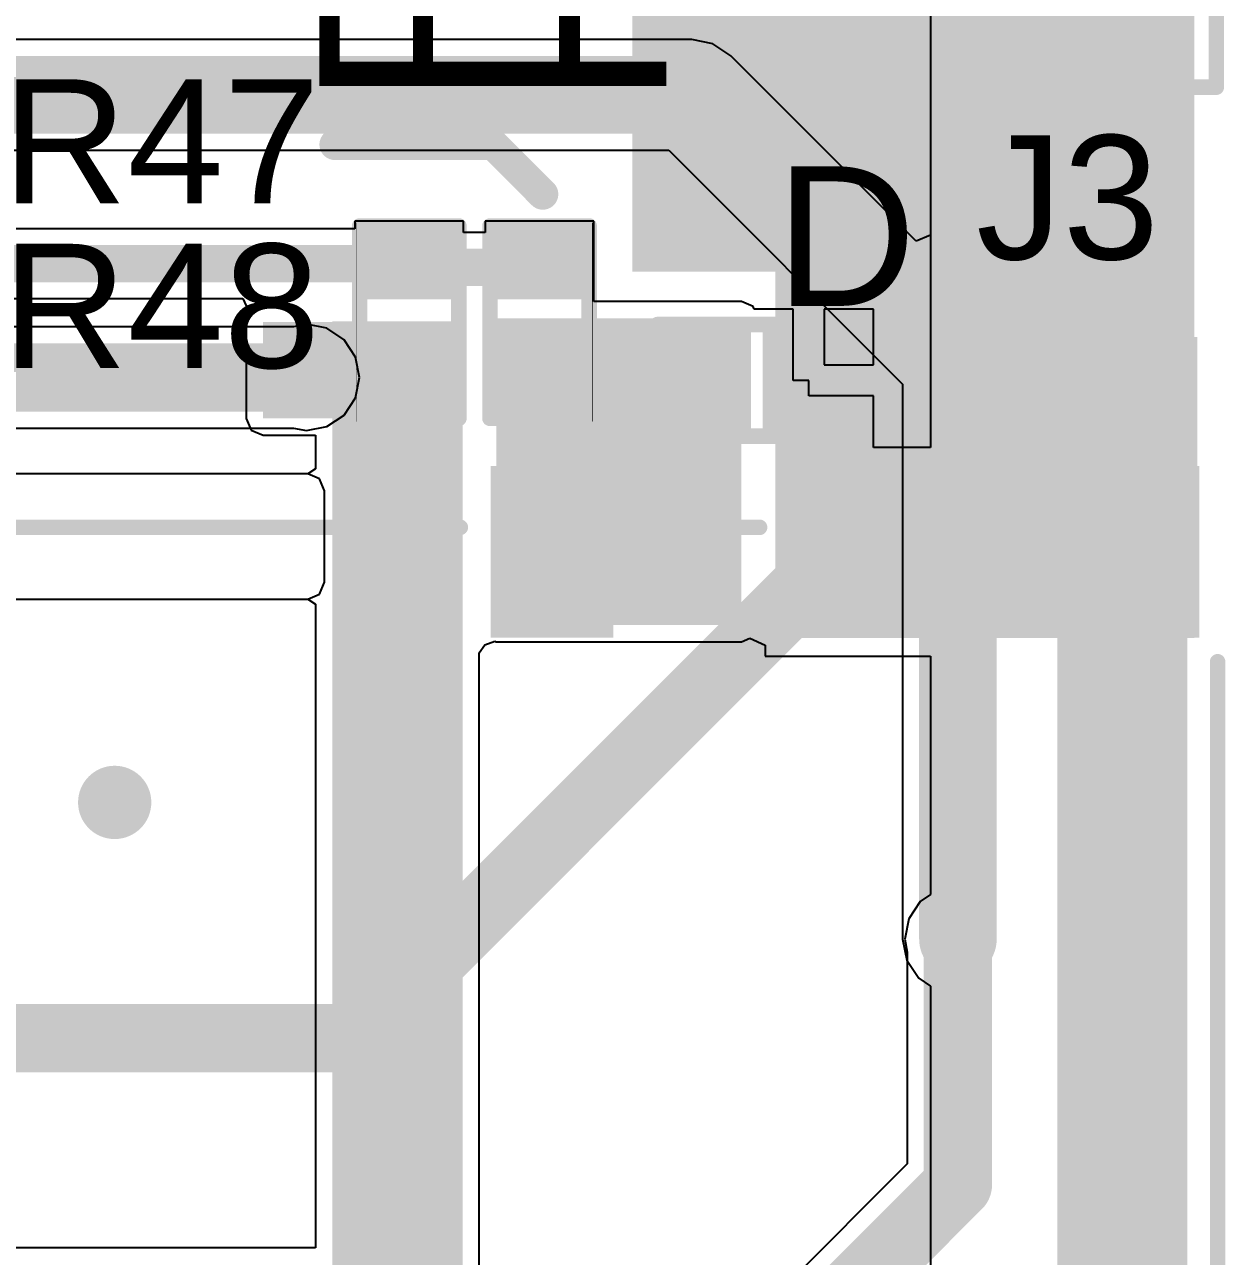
# Model space of a CAD drawing. Header units: millimetres. Extents: x -0.27 to 4.7, y -0.39 to 2.83.
# Drawn here: x 4.235 to 4.622, y 0.7267 to 1.1236 of the extents above; entities that cross this region are included whole.
import ezdxf

# ---------------------------------------------------------------- set-up
doc = ezdxf.new("R2010")
doc.units = ezdxf.units.MM
doc.header["$MEASUREMENT"] = 0
for name, color, linetype in [('BottomLayer', 5, 'Continuous'), ('BottomSolder', 6, 'Continuous'), ('MultiLayer', 9, 'Continuous'), ('PadHoleLayer', 156, 'Continuous'), ('TopLayer', 1, 'Continuous'), ('TopOverlay', 2, 'Continuous'), ('TopPaste', 8, 'Continuous'), ('TopSolder', 216, 'Continuous'), ('ViaHoleLayer', 16, 'Continuous')]:
    doc.layers.add(name, color=color, linetype=linetype)
doc.styles.add('Arial', font='', dxfattribs={"height": 0.2})
doc.styles.get('Arial').set_extended_font_data('Arial')

# ---------------------------------------------------------------- blocks, each defined once
blk = doc.blocks.new('1051330011_32')
at = {"layer": 'BottomLayer'}
h = blk.add_hatch(color=5, dxfattribs=at)
edge = h.paths.add_edge_path()
edge.add_arc((-0.13189, 0.04232), 0.02165, 90, 270)
edge.add_line((-0.13189, 0.02067), (-0.08858, 0.02067))
edge.add_arc((-0.08858, 0.04232), 0.02165, 270, 450)
edge.add_line((-0.08858, 0.06398), (-0.13189, 0.06398))
h = blk.add_hatch(color=5, dxfattribs=at)
edge = h.paths.add_edge_path()
edge.add_arc((0.08858, 0.04232), 0.02165, 90, 270)
edge.add_line((0.08858, 0.02067), (0.13189, 0.02067))
edge.add_arc((0.13189, 0.04232), 0.02165, 270, 450)
edge.add_line((0.13189, 0.06398), (0.08858, 0.06398))
h = blk.add_hatch(color=5, dxfattribs=at)
edge = h.paths.add_edge_path()
edge.add_arc((-0.02165, -0.04232), 0.02165, 90, 270)
edge.add_line((-0.02165, -0.06398), (0.02165, -0.06398))
edge.add_arc((0.02165, -0.04232), 0.02165, 270, 450)
edge.add_line((0.02165, -0.02067), (-0.02165, -0.02067))
at = {"layer": 'BottomSolder'}
h = blk.add_hatch(color=6, dxfattribs=at)
edge = h.paths.add_edge_path()
edge.add_arc((-0.13189, 0.04232), 0.02565, 90, 270)
edge.add_line((-0.13189, 0.01667), (-0.08858, 0.01667))
edge.add_arc((-0.08858, 0.04232), 0.02565, 270, 450)
edge.add_line((-0.08858, 0.06798), (-0.13189, 0.06798))
h = blk.add_hatch(color=6, dxfattribs=at)
edge = h.paths.add_edge_path()
edge.add_arc((0.08858, 0.04232), 0.02565, 90, 270)
edge.add_line((0.08858, 0.01667), (0.13189, 0.01667))
edge.add_arc((0.13189, 0.04232), 0.02565, 270, 450)
edge.add_line((0.13189, 0.06798), (0.08858, 0.06798))
h = blk.add_hatch(color=6, dxfattribs=at)
edge = h.paths.add_edge_path()
edge.add_arc((-0.02165, -0.04232), 0.02565, 90, 270)
edge.add_line((-0.02165, -0.06798), (0.02165, -0.06798))
edge.add_arc((0.02165, -0.04232), 0.02565, 270, 450)
edge.add_line((0.02165, -0.01667), (-0.02165, -0.01667))
at = {"layer": 'MultiLayer'}
h = blk.add_hatch(color=9, dxfattribs=at)
edge = h.paths.add_edge_path()
edge.add_arc((-0.13189, 0.04232), 0.02165, 90, 270)
edge.add_line((-0.13189, 0.02067), (-0.08858, 0.02067))
edge.add_arc((-0.08858, 0.04232), 0.02165, 270, 450)
edge.add_line((-0.08858, 0.06398), (-0.13189, 0.06398))
h = blk.add_hatch(color=9, dxfattribs=at)
edge = h.paths.add_edge_path()
edge.add_arc((0.08858, 0.04232), 0.02165, 90, 270)
edge.add_line((0.08858, 0.02067), (0.13189, 0.02067))
edge.add_arc((0.13189, 0.04232), 0.02165, 270, 450)
edge.add_line((0.13189, 0.06398), (0.08858, 0.06398))
h = blk.add_hatch(color=9, dxfattribs=at)
edge = h.paths.add_edge_path()
edge.add_arc((-0.02165, -0.04232), 0.02165, 90, 270)
edge.add_line((-0.02165, -0.06398), (0.02165, -0.06398))
edge.add_arc((0.02165, -0.04232), 0.02165, 270, 450)
edge.add_line((0.02165, -0.02067), (-0.02165, -0.02067))
at = {"layer": 'PadHoleLayer'}
h = blk.add_hatch(color=156, dxfattribs=at)
edge = h.paths.add_edge_path()
edge.add_arc((-0.12402, 0.04232), 0.00984, 90, 270)
edge.add_line((-0.12402, 0.03248), (-0.09646, 0.03248))
edge.add_arc((-0.09646, 0.04232), 0.00984, 270, 450)
edge.add_line((-0.09646, 0.05217), (-0.12402, 0.05217))
h = blk.add_hatch(color=156, dxfattribs=at)
edge = h.paths.add_edge_path()
edge.add_arc((0.09646, 0.04232), 0.00984, 90, 270)
edge.add_line((0.09646, 0.03248), (0.12402, 0.03248))
edge.add_arc((0.12402, 0.04232), 0.00984, 270, 450)
edge.add_line((0.12402, 0.05217), (0.09646, 0.05217))
h = blk.add_hatch(color=156, dxfattribs=at)
edge = h.paths.add_edge_path()
edge.add_arc((-0.02165, -0.04232), 0.00984, 90, 270)
edge.add_line((-0.02165, -0.05217), (0.02165, -0.05217))
edge.add_arc((0.02165, -0.04232), 0.00984, 270, 450)
edge.add_line((0.02165, -0.03248), (-0.02165, -0.03248))
at = {"layer": 'TopLayer'}
h = blk.add_hatch(color=1, dxfattribs=at)
edge = h.paths.add_edge_path()
edge.add_arc((-0.13189, 0.04232), 0.02165, 90, 270)
edge.add_line((-0.13189, 0.02067), (-0.08858, 0.02067))
edge.add_arc((-0.08858, 0.04232), 0.02165, 270, 450)
edge.add_line((-0.08858, 0.06398), (-0.13189, 0.06398))
h = blk.add_hatch(color=1, dxfattribs=at)
edge = h.paths.add_edge_path()
edge.add_arc((0.08858, 0.04232), 0.02165, 90, 270)
edge.add_line((0.08858, 0.02067), (0.13189, 0.02067))
edge.add_arc((0.13189, 0.04232), 0.02165, 270, 450)
edge.add_line((0.13189, 0.06398), (0.08858, 0.06398))
for points in [[(-0.06004, 0.00295), (-0.06004, 0.06201), (-0.04232, 0.06201), (-0.04232, 0.00295)], [(-0.03445, 0.00295), (-0.03445, 0.06201), (-0.01673, 0.06201), (-0.01673, 0.00295)], [(-0.00886, 0.00295), (-0.00886, 0.06201), (0.00886, 0.06201), (0.00886, 0.00295)], [(0.01673, 0.00295), (0.01673, 0.06201), (0.03445, 0.06201), (0.03445, 0.00295)], [(0.04232, 0.00295), (0.04232, 0.06201), (0.06004, 0.06201), (0.06004, 0.00295)]]:
    blk.add_hatch(color=1, dxfattribs=at).paths.add_polyline_path(points)
h = blk.add_hatch(color=1, dxfattribs=at)
edge = h.paths.add_edge_path()
edge.add_arc((-0.02165, -0.04232), 0.02165, 90, 270)
edge.add_line((-0.02165, -0.06398), (0.02165, -0.06398))
edge.add_arc((0.02165, -0.04232), 0.02165, 270, 450)
edge.add_line((0.02165, -0.02067), (-0.02165, -0.02067))
at = {"layer": 'TopPaste'}
for points in [[(-0.06004, 0.00295), (-0.06004, 0.06201), (-0.04232, 0.06201), (-0.04232, 0.00295)], [(-0.03445, 0.00295), (-0.03445, 0.06201), (-0.01673, 0.06201), (-0.01673, 0.00295)], [(-0.00886, 0.00295), (-0.00886, 0.06201), (0.00886, 0.06201), (0.00886, 0.00295)], [(0.01673, 0.00295), (0.01673, 0.06201), (0.03445, 0.06201), (0.03445, 0.00295)], [(0.04232, 0.00295), (0.04232, 0.06201), (0.06004, 0.06201), (0.06004, 0.00295)]]:
    blk.add_hatch(color=8, dxfattribs=at).paths.add_polyline_path(points)
at = {"layer": 'TopSolder'}
h = blk.add_hatch(color=216, dxfattribs=at)
edge = h.paths.add_edge_path()
edge.add_arc((-0.13189, 0.04232), 0.02565, 90, 270)
edge.add_line((-0.13189, 0.01667), (-0.08858, 0.01667))
edge.add_arc((-0.08858, 0.04232), 0.02565, 270, 450)
edge.add_line((-0.08858, 0.06798), (-0.13189, 0.06798))
h = blk.add_hatch(color=216, dxfattribs=at)
edge = h.paths.add_edge_path()
edge.add_arc((0.08858, 0.04232), 0.02565, 90, 270)
edge.add_line((0.08858, 0.01667), (0.13189, 0.01667))
edge.add_arc((0.13189, 0.04232), 0.02565, 270, 450)
edge.add_line((0.13189, 0.06798), (0.08858, 0.06798))
for points in [[(-0.06404, -0.00105), (-0.06404, 0.06601), (-0.03832, 0.06601), (-0.03832, -0.00105)], [(-0.03845, -0.00105), (-0.03845, 0.06601), (-0.01273, 0.06601), (-0.01273, -0.00105)], [(-0.01286, -0.00105), (-0.01286, 0.06601), (0.01286, 0.06601), (0.01286, -0.00105)], [(0.01273, -0.00105), (0.01273, 0.06601), (0.03845, 0.06601), (0.03845, -0.00105)], [(0.03832, -0.00105), (0.03832, 0.06601), (0.06404, 0.06601), (0.06404, -0.00105)]]:
    blk.add_hatch(color=216, dxfattribs=at).paths.add_polyline_path(points)
h = blk.add_hatch(color=216, dxfattribs=at)
edge = h.paths.add_edge_path()
edge.add_arc((-0.02165, -0.04232), 0.02565, 90, 270)
edge.add_line((-0.02165, -0.06798), (0.02165, -0.06798))
edge.add_arc((0.02165, -0.04232), 0.02565, 270, 450)
edge.add_line((0.02165, -0.01667), (-0.02165, -0.01667))
at = {"layer": 'TopOverlay'}
for points, const_width in [([(-0.07972, 0.08777), (-0.15748, 0.08777)], 0.005), ([(-0.15748, 0.07171), (-0.15748, 0.08777)], 0.005), ([(0.15748, 0.08777), (0.07972, 0.08777)], 0.005), ([(0.15748, 0.07171), (0.15748, 0.08777)], 0.005), ([(-0.05107, 0.0719), (-0.05707, 0.0779)], 0.01), ([(-0.04507, 0.0779), (-0.05707, 0.0779)], 0.01), ([(-0.05107, 0.0719), (-0.04507, 0.0779)], 0.01), ([(-0.15748, -0.04528), (-0.15748, 0.02354)], 0.005), ([(0.15748, -0.04528), (0.15748, 0.02354)], 0.005), ([(-0.05315, -0.04528), (-0.15748, -0.04528)], 0.005), ([(0.15748, -0.04528), (0.05315, -0.04528)], 0.005)]:
    blk.add_lwpolyline(points, dxfattribs=dict(at, const_width=const_width))
for points, const_width in [([(-0.15873, 0.08777, 1), (-0.15623, 0.08777, 1)], 0.0025), ([(-0.15873, 0.08777, 1), (-0.15623, 0.08777, 1)], 0.0025), ([(-0.08097, 0.08777, 1), (-0.07847, 0.08777, 1)], 0.0025), ([(0.07847, 0.08777, 1), (0.08097, 0.08777, 1)], 0.0025), ([(0.15623, 0.08777, 1), (0.15873, 0.08777, 1)], 0.0025), ([(0.15623, 0.08777, 1), (0.15873, 0.08777, 1)], 0.0025), ([(-0.05957, 0.0779, 1), (-0.05457, 0.0779, 1)], 0.005), ([(-0.05957, 0.0779, 1), (-0.05457, 0.0779, 1)], 0.005), ([(-0.04757, 0.0779, 1), (-0.04257, 0.0779, 1)], 0.005), ([(-0.04757, 0.0779, 1), (-0.04257, 0.0779, 1)], 0.005), ([(-0.05357, 0.0719, 1), (-0.04857, 0.0719, 1)], 0.005), ([(-0.05357, 0.0719, 1), (-0.04857, 0.0719, 1)], 0.005), ([(-0.15873, 0.07171, 1), (-0.15623, 0.07171, 1)], 0.0025), ([(0.15623, 0.07171, 1), (0.15873, 0.07171, 1)], 0.0025), ([(-0.15873, 0.02354, 1), (-0.15623, 0.02354, 1)], 0.0025), ([(0.15623, 0.02354, 1), (0.15873, 0.02354, 1)], 0.0025), ([(-0.15873, -0.04528, 1), (-0.15623, -0.04528, 1)], 0.0025), ([(-0.15873, -0.04528, 1), (-0.15623, -0.04528, 1)], 0.0025), ([(-0.0544, -0.04528, 1), (-0.0519, -0.04528, 1)], 0.0025), ([(0.0519, -0.04528, 1), (0.0544, -0.04528, 1)], 0.0025), ([(0.15623, -0.04528, 1), (0.15873, -0.04528, 1)], 0.0025), ([(0.15623, -0.04528, 1), (0.15873, -0.04528, 1)], 0.0025)]:
    blk.add_lwpolyline(points, format="xyb", close=True, dxfattribs=dict(at, const_width=const_width))
blk = doc.blocks.new('R___0402_59')
at = {"layer": 'TopLayer'}
for points in [[(-0.0275, -0.0125), (-0.0275, 0.0125), (-0.0095, 0.0125), (-0.0095, -0.0125)], [(0.0095, -0.0125), (0.0095, 0.0125), (0.0275, 0.0125), (0.0275, -0.0125)]]:
    blk.add_hatch(color=1, dxfattribs=at).paths.add_polyline_path(points)
at = {"layer": 'TopPaste'}
for points in [[(-0.0275, -0.0125), (-0.0275, 0.0125), (-0.0095, 0.0125), (-0.0095, -0.0125)], [(0.0095, -0.0125), (0.0095, 0.0125), (0.0275, 0.0125), (0.0275, -0.0125)]]:
    blk.add_hatch(color=8, dxfattribs=at).paths.add_polyline_path(points)
at = {"layer": 'TopSolder'}
for points in [[(-0.02967, -0.01467), (-0.02967, 0.01467), (-0.00733, 0.01467), (-0.00733, -0.01467)], [(0.00733, -0.01467), (0.00733, 0.01467), (0.02967, 0.01467), (0.02967, -0.01467)]]:
    blk.add_hatch(color=216, dxfattribs=at).paths.add_polyline_path(points)
at = {"layer": 'TopOverlay'}
for points, const_width in [([(0.031, 0.016), (-0.031, 0.016)], 0.005), ([(-0.031, -0.016), (-0.031, 0.016)], 0.005), ([(0.031, -0.016), (0.031, 0.016)], 0.005), ([(0.031, -0.016), (-0.031, -0.016)], 0.005), ([(0.032, -0.017), (-0.032, -0.017)], 0.000127)]:
    blk.add_lwpolyline(points, dxfattribs=dict(at, const_width=const_width))
for points, const_width in [([(-0.03225, 0.016, 1), (-0.02975, 0.016, 1)], 0.0025), ([(-0.03225, 0.016, 1), (-0.02975, 0.016, 1)], 0.0025), ([(0.02975, 0.016, 1), (0.03225, 0.016, 1)], 0.0025), ([(0.02975, 0.016, 1), (0.03225, 0.016, 1)], 0.0025), ([(-0.03225, -0.016, 1), (-0.02975, -0.016, 1)], 0.0025), ([(-0.03225, -0.016, 1), (-0.02975, -0.016, 1)], 0.0025), ([(0.02975, -0.016, 1), (0.03225, -0.016, 1)], 0.0025), ([(0.02975, -0.016, 1), (0.03225, -0.016, 1)], 0.0025), ([(-0.03203, -0.017, 1), (-0.03197, -0.017, 1)], 0.0000635), ([(0.03197, -0.017, 1), (0.03203, -0.017, 1)], 0.0000635)]:
    blk.add_lwpolyline(points, format="xyb", close=True, dxfattribs=dict(at, const_width=const_width))
blk = doc.blocks.new('R___0402_60')
at = {"layer": 'TopLayer'}
for points in [[(-0.0275, -0.0125), (-0.0275, 0.0125), (-0.0095, 0.0125), (-0.0095, -0.0125)], [(0.0095, -0.0125), (0.0095, 0.0125), (0.0275, 0.0125), (0.0275, -0.0125)]]:
    blk.add_hatch(color=1, dxfattribs=at).paths.add_polyline_path(points)
at = {"layer": 'TopPaste'}
for points in [[(-0.0275, -0.0125), (-0.0275, 0.0125), (-0.0095, 0.0125), (-0.0095, -0.0125)], [(0.0095, -0.0125), (0.0095, 0.0125), (0.0275, 0.0125), (0.0275, -0.0125)]]:
    blk.add_hatch(color=8, dxfattribs=at).paths.add_polyline_path(points)
at = {"layer": 'TopSolder'}
for points in [[(-0.02967, -0.01467), (-0.02967, 0.01467), (-0.00733, 0.01467), (-0.00733, -0.01467)], [(0.00733, -0.01467), (0.00733, 0.01467), (0.02967, 0.01467), (0.02967, -0.01467)]]:
    blk.add_hatch(color=216, dxfattribs=at).paths.add_polyline_path(points)
at = {"layer": 'TopOverlay'}
for points, const_width in [([(-0.031, 0.016), (0.031, 0.016)], 0.005), ([(-0.031, 0.016), (-0.031, -0.016)], 0.005), ([(0.031, 0.016), (0.031, -0.016)], 0.005), ([(-0.031, -0.016), (0.031, -0.016)], 0.005), ([(-0.032, -0.017), (0.032, -0.017)], 0.000127)]:
    blk.add_lwpolyline(points, dxfattribs=dict(at, const_width=const_width))
for points, const_width in [([(-0.03225, 0.016, 1), (-0.02975, 0.016, 1)], 0.0025), ([(-0.03225, 0.016, 1), (-0.02975, 0.016, 1)], 0.0025), ([(0.02975, 0.016, 1), (0.03225, 0.016, 1)], 0.0025), ([(0.02975, 0.016, 1), (0.03225, 0.016, 1)], 0.0025), ([(-0.03225, -0.016, 1), (-0.02975, -0.016, 1)], 0.0025), ([(-0.03225, -0.016, 1), (-0.02975, -0.016, 1)], 0.0025), ([(0.02975, -0.016, 1), (0.03225, -0.016, 1)], 0.0025), ([(0.02975, -0.016, 1), (0.03225, -0.016, 1)], 0.0025), ([(-0.03203, -0.017, 1), (-0.03197, -0.017, 1)], 0.0000635), ([(0.03197, -0.017, 1), (0.03203, -0.017, 1)], 0.0000635)]:
    blk.add_lwpolyline(points, format="xyb", close=True, dxfattribs=dict(at, const_width=const_width))
blk = doc.blocks.new('DM3BT_DSF_PEJS_119')
at = {"layer": 'TopLayer'}
for points in [[(0.23819, -0.10039), (0.28543, -0.10039), (0.28543, -0.13189), (0.23819, -0.13189)], [(0.23819, -0.19488), (0.28543, -0.19488), (0.28543, -0.32087), (0.23819, -0.32087)]]:
    blk.add_hatch(color=1, dxfattribs=at).paths.add_polyline_path(points)
at = {"layer": 'TopPaste'}
for points in [[(0.23819, -0.10039), (0.28543, -0.10039), (0.28543, -0.13189), (0.23819, -0.13189)], [(0.23819, -0.19488), (0.28543, -0.19488), (0.28543, -0.32087), (0.23819, -0.32087)]]:
    blk.add_hatch(color=8, dxfattribs=at).paths.add_polyline_path(points)
at = {"layer": 'TopSolder'}
for points in [[(0.23419, -0.09639), (0.28943, -0.09639), (0.28943, -0.13589), (0.23419, -0.13589)], [(0.23419, -0.19088), (0.28943, -0.19088), (0.28943, -0.32487), (0.23419, -0.32487)]]:
    blk.add_hatch(color=216, dxfattribs=at).paths.add_polyline_path(points)
at = {"layer": 'TopOverlay', "const_width": 0.005}
for points in [[(0.26969, 0.09055), (0.26969, -0.08661)], [(0.26969, -0.14567), (0.26969, -0.18307)], [(-0.20079, -0.33071), (0.22638, -0.33071)]]:
    blk.add_lwpolyline(points, dxfattribs=at)
at = {"layer": 'TopOverlay', "const_width": 0.0025}
for points in [[(0.26844, -0.08661, 1), (0.27094, -0.08661, 1)], [(0.26844, -0.14567, 1), (0.27094, -0.14567, 1)], [(0.26844, -0.18307, 1), (0.27094, -0.18307, 1)], [(0.22513, -0.33071, 1), (0.22763, -0.33071, 1)]]:
    blk.add_lwpolyline(points, format="xyb", close=True, dxfattribs=at)
blk = doc.blocks.new('DFN1006_2L__138')
at = {"layer": 'TopLayer'}
for points in [[(-0.02756, 0.01299), (-0.00591, 0.01299), (-0.00591, -0.01299), (-0.02756, -0.01299)], [(0.00591, 0.01299), (0.02756, 0.01299), (0.02756, -0.01299), (0.00591, -0.01299)]]:
    blk.add_hatch(color=1, dxfattribs=at).paths.add_polyline_path(points)
at = {"layer": 'TopOverlay'}
blk.add_hatch(color=2, dxfattribs=at).paths.add_polyline_path([(-0.045, -0.02002), (-0.032, -0.02002), (-0.032, 0.01998), (-0.045, 0.01998)])
at = {"layer": 'TopPaste'}
for points in [[(-0.02756, 0.01299), (-0.00591, 0.01299), (-0.00591, -0.01299), (-0.02756, -0.01299)], [(0.00591, 0.01299), (0.02756, 0.01299), (0.02756, -0.01299), (0.00591, -0.01299)]]:
    blk.add_hatch(color=8, dxfattribs=at).paths.add_polyline_path(points)
at = {"layer": 'TopSolder'}
for points in [[(-0.03156, 0.01699), (-0.00191, 0.01699), (-0.00191, -0.01699), (-0.03156, -0.01699)], [(0.00191, 0.01699), (0.03156, 0.01699), (0.03156, -0.01699), (0.00191, -0.01699)]]:
    blk.add_hatch(color=216, dxfattribs=at).paths.add_polyline_path(points)
at = {"layer": 'TopOverlay', "const_width": 0.005}
for points in [[(-0.032, -0.018), (-0.032, 0.018)], [(-0.032, 0.018), (0.032, 0.018)], [(0.032, -0.018), (0.032, 0.018)], [(-0.032, -0.018), (0.032, -0.018)]]:
    blk.add_lwpolyline(points, dxfattribs=at)
at = {"layer": 'TopOverlay', "const_width": 0.0025}
for points in [[(-0.03325, 0.018, 1), (-0.03075, 0.018, 1)], [(-0.03325, 0.018, 1), (-0.03075, 0.018, 1)], [(0.03075, 0.018, 1), (0.03325, 0.018, 1)], [(0.03075, 0.018, 1), (0.03325, 0.018, 1)], [(-0.03325, -0.018, 1), (-0.03075, -0.018, 1)], [(-0.03325, -0.018, 1), (-0.03075, -0.018, 1)], [(0.03075, -0.018, 1), (0.03325, -0.018, 1)], [(0.03075, -0.018, 1), (0.03325, -0.018, 1)]]:
    blk.add_lwpolyline(points, format="xyb", close=True, dxfattribs=at)

msp = doc.modelspace()

# ---------------------------------------------------------------- hatches: boundary and pattern name
at = {"layer": 'BottomLayer'}
h = msp.add_hatch(color=5, dxfattribs=at)
edge = h.paths.add_edge_path()
edge.add_arc((4.32582, 1.00995), 0.01181, 0, 360)
msp.add_hatch(color=5, dxfattribs=at).paths.add_polyline_path([(4.554, 0.966), (4.613, 0.966), (4.613, 1.023), (4.554, 1.023)])
h = msp.add_hatch(color=5, dxfattribs=at)
edge = h.paths.add_edge_path()
edge.add_arc((4.571, 0.998), 0.01181, 0, 360)
h = msp.add_hatch(color=5, dxfattribs=at)
edge = h.paths.add_edge_path()
edge.add_arc((4.597, 0.998), 0.01181, 0, 360)
h = msp.add_hatch(color=5, dxfattribs=at)
edge = h.paths.add_edge_path()
edge.add_arc((4.49776, 0.95376), 0.01181, 0, 360)
h = msp.add_hatch(color=5, dxfattribs=at)
edge = h.paths.add_edge_path()
edge.add_arc((4.264, 0.873), 0.01181, 0, 360)
h = msp.add_hatch(color=5, dxfattribs=at)
edge = h.paths.add_edge_path()
edge.add_arc((4.53582, 0.82895), 0.01181, 0, 360)
at = {"layer": 'BottomSolder'}
h = msp.add_hatch(color=6, dxfattribs=at)
edge = h.paths.add_edge_path()
edge.add_arc((4.32582, 1.00995), 0.00591, 0, 360)
h = msp.add_hatch(color=6, dxfattribs=at)
edge = h.paths.add_edge_path()
edge.add_arc((4.571, 0.998), 0.00591, 0, 360)
h = msp.add_hatch(color=6, dxfattribs=at)
edge = h.paths.add_edge_path()
edge.add_arc((4.597, 0.998), 0.00591, 0, 360)
h = msp.add_hatch(color=6, dxfattribs=at)
edge = h.paths.add_edge_path()
edge.add_arc((4.49776, 0.95376), 0.00591, 0, 360)
h = msp.add_hatch(color=6, dxfattribs=at)
edge = h.paths.add_edge_path()
edge.add_arc((4.264, 0.873), 0.00591, 0, 360)
h = msp.add_hatch(color=6, dxfattribs=at)
edge = h.paths.add_edge_path()
edge.add_arc((4.53582, 0.82895), 0.00591, 0, 360)
at = {"layer": 'TopLayer'}
for points in [[(4.43082, 1.044), (4.612, 1.044), (4.612, 1.21695), (4.43082, 1.21695)], [(4.477, 0.926), (4.612, 0.926), (4.612, 1.06), (4.477, 1.06)], [(4.387, 0.93017), (4.466, 0.93017), (4.466, 1.02898), (4.387, 1.02898)], [(4.31182, 0.99676), (4.37282, 0.99676), (4.37282, 1.02776), (4.31182, 1.02776)], [(4.33413, 0.197), (4.37613, 0.197), (4.37613, 1.028), (4.33413, 1.028)], [(4.56782, 0.43795), (4.60982, 0.43795), (4.60982, 0.93795), (4.56782, 0.93795)]]:
    msp.add_hatch(color=1, dxfattribs=at).paths.add_polyline_path(points)
h = msp.add_hatch(color=1, dxfattribs=at)
edge = h.paths.add_edge_path()
edge.add_arc((4.32582, 1.00995), 0.01181, 0, 360)
h = msp.add_hatch(color=1, dxfattribs=at)
edge = h.paths.add_edge_path()
edge.add_arc((4.571, 0.998), 0.01181, 0, 360)
h = msp.add_hatch(color=1, dxfattribs=at)
edge = h.paths.add_edge_path()
edge.add_arc((4.597, 0.998), 0.01181, 0, 360)
h = msp.add_hatch(color=1, dxfattribs=at)
edge = h.paths.add_edge_path()
edge.add_arc((4.49776, 0.95376), 0.01181, 0, 360)
h = msp.add_hatch(color=1, dxfattribs=at)
edge = h.paths.add_edge_path()
edge.add_arc((4.264, 0.873), 0.01181, 0, 360)
h = msp.add_hatch(color=1, dxfattribs=at)
edge = h.paths.add_edge_path()
edge.add_arc((4.53582, 0.82895), 0.01181, 0, 360)
at = {"layer": 'TopSolder'}
h = msp.add_hatch(color=216, dxfattribs=at)
edge = h.paths.add_edge_path()
edge.add_arc((4.32582, 1.00995), 0.00591, 0, 360)
h = msp.add_hatch(color=216, dxfattribs=at)
edge = h.paths.add_edge_path()
edge.add_arc((4.571, 0.998), 0.00591, 0, 360)
h = msp.add_hatch(color=216, dxfattribs=at)
edge = h.paths.add_edge_path()
edge.add_arc((4.597, 0.998), 0.00591, 0, 360)
h = msp.add_hatch(color=216, dxfattribs=at)
edge = h.paths.add_edge_path()
edge.add_arc((4.49776, 0.95376), 0.00591, 0, 360)
h = msp.add_hatch(color=216, dxfattribs=at)
edge = h.paths.add_edge_path()
edge.add_arc((4.264, 0.873), 0.00591, 0, 360)
h = msp.add_hatch(color=216, dxfattribs=at)
edge = h.paths.add_edge_path()
edge.add_arc((4.53582, 0.82895), 0.00591, 0, 360)
at = {"layer": 'ViaHoleLayer'}
h = msp.add_hatch(color=16, dxfattribs=at)
edge = h.paths.add_edge_path()
edge.add_arc((4.32582, 1.00995), 0.00591, 0, 360)
h = msp.add_hatch(color=16, dxfattribs=at)
edge = h.paths.add_edge_path()
edge.add_arc((4.571, 0.998), 0.00591, 0, 360)
h = msp.add_hatch(color=16, dxfattribs=at)
edge = h.paths.add_edge_path()
edge.add_arc((4.597, 0.998), 0.00591, 0, 360)
h = msp.add_hatch(color=16, dxfattribs=at)
edge = h.paths.add_edge_path()
edge.add_arc((4.49776, 0.95376), 0.00591, 0, 360)
h = msp.add_hatch(color=16, dxfattribs=at)
edge = h.paths.add_edge_path()
edge.add_arc((4.264, 0.873), 0.00591, 0, 360)
h = msp.add_hatch(color=16, dxfattribs=at)
edge = h.paths.add_edge_path()
edge.add_arc((4.53582, 0.82895), 0.00591, 0, 360)

# ---------------------------------------------------------------- linework, layer by layer
at = {"layer": 'BottomLayer'}
for p, q in [((4.527, 1.16216), (4.527, 1.05577)), ((4.45, 1.11884), (4.188, 1.11884)), ((4.45683, 1.11748), (4.45, 1.11884)), ((4.46262, 1.11362), (4.45683, 1.11748)), ((4.52238, 1.05385), (4.46262, 1.11362)), ((4.188, 1.08316), (4.44261, 1.08316)), ((4.44261, 1.08316), (4.51798, 1.00779)), ((4.527, 1.05577), (4.52238, 1.05385)), ((4.32167, 1.02626), (4.00595, 1.02626)), ((4.32582, 1.02709), (4.32167, 1.02626)), ((4.33238, 1.02578), (4.32582, 1.02709)), ((4.33794, 1.02207), (4.33238, 1.02578)), ((4.34166, 1.01651), (4.33794, 1.02207)), ((4.34296, 1.00995), (4.34166, 1.01651)), ((4.34166, 1.00339), (4.34296, 1.00995)), ((4.51798, 1.00779), (4.51798, 0.82895)), ((4.33794, 0.99783), (4.34166, 1.00339)), ((4.33238, 0.99411), (4.33794, 0.99783)), ((4.01271, 0.99364), (4.32167, 0.99364)), ((4.32167, 0.99364), (4.32582, 0.99281)), ((4.32582, 0.99281), (4.33238, 0.99411)), ((4.32622, 0.97886), (4.18449, 0.97886)), ((4.33005, 0.97727), (4.32622, 0.97886)), ((4.33164, 0.97344), (4.33005, 0.97727)), ((4.33164, 0.94392), (4.33164, 0.97344)), ((4.33005, 0.94009), (4.33164, 0.94392)), ((4.18449, 0.93851), (4.32622, 0.93851)), ((4.32622, 0.93851), (4.33005, 0.94009)), ((4.51798, 0.82895), (4.51934, 0.82212)), ((4.51934, 0.82212), (4.52321, 0.81633)), ((4.52321, 0.81633), (4.527, 0.8138)), ((4.527, 0.8138), (4.527, 0.10127))]:
    msp.add_line(p, q, dxfattribs=at)
for points, const_width in [([(4.188, 1.101), (4.45, 1.101)], 0.025), ([(4.45, 1.101), (4.53582, 1.01518)], 0.025), ([(4.53582, 0.82895), (4.53582, 1.01518)], 0.025), ([(4.00595, 1.00995), (4.32582, 1.00995)], 0.022), ([(4.341, 0.797), (4.49723, 0.95323)], 0.022), ([(4.49723, 0.95323), (4.49778, 0.95323)], 0.022), ([(4.49778, 0.95323), (4.498, 0.95301)], 0.022), ([(4.219, 0.797), (4.341, 0.797)], 0.022)]:
    msp.add_lwpolyline(points, dxfattribs=dict(at, const_width=const_width))
for points, const_width in [([(4.44375, 1.101, 1), (4.45625, 1.101, 1)], 0.0125), ([(4.44375, 1.101, 1), (4.45625, 1.101, 1)], 0.0125), ([(4.52957, 1.01518, 1), (4.54207, 1.01518, 1)], 0.0125), ([(4.52957, 1.01518, 1), (4.54207, 1.01518, 1)], 0.0125), ([(4.32032, 1.00995, 1), (4.33132, 1.00995, 1)], 0.011), ([(4.49173, 0.95323, 1), (4.50273, 0.95323, 1)], 0.011), ([(4.49173, 0.95323, 1), (4.50273, 0.95323, 1)], 0.011), ([(4.49228, 0.95323, 1), (4.50328, 0.95323, 1)], 0.011), ([(4.49228, 0.95323, 1), (4.50328, 0.95323, 1)], 0.011), ([(4.4925, 0.95301, 1), (4.5035, 0.95301, 1)], 0.011), ([(4.52957, 0.82895, 1), (4.54207, 0.82895, 1)], 0.0125), ([(4.3355, 0.797, 1), (4.3465, 0.797, 1)], 0.011), ([(4.3355, 0.797, 1), (4.3465, 0.797, 1)], 0.011)]:
    msp.add_lwpolyline(points, format="xyb", close=True, dxfattribs=dict(at, const_width=const_width))
at = {"layer": 'TopLayer'}
for p, q in [((4.527, 1.19091), (4.527, 0.98738)), ((4.37646, 1.06026), (4.34146, 1.06026)), ((4.34146, 1.06026), (4.34146, 1.05785)), ((4.37646, 1.05666), (4.37646, 1.06026)), ((4.41846, 1.06026), (4.38346, 1.06026)), ((4.38346, 1.06026), (4.38346, 1.05666)), ((4.41846, 1.03439), (4.41846, 1.06026)), ((4.34146, 1.05785), (3.90497, 1.05785)), ((4.38346, 1.05666), (4.37646, 1.05666)), ((3.90448, 1.03541), (4.30529, 1.03541)), ((4.30529, 1.03541), (4.30751, 1.03041)), ((4.466, 1.03439), (4.41846, 1.03439)), ((4.46983, 1.03281), (4.466, 1.03439)), ((4.47016, 1.03199), (4.46983, 1.03281)), ((4.30751, 1.03041), (4.30641, 1.02776)), ((4.48273, 1.03199), (4.47016, 1.03199)), ((4.48273, 1.009), (4.48273, 1.03199)), ((4.50856, 1.03199), (4.49273, 1.03199)), ((4.49273, 1.03199), (4.49273, 1.014)), ((4.50856, 1.014), (4.50856, 1.03199)), ((4.30641, 1.02776), (4.30641, 0.99676)), ((4.49273, 1.014), (4.50856, 1.014)), ((4.48773, 1.009), (4.48273, 1.009)), ((4.48773, 1.004), (4.48773, 1.009)), ((4.50856, 1.004), (4.48773, 1.004)), ((4.50856, 0.98738), (4.50856, 1.004)), ((4.30641, 0.99676), (4.308, 0.99293)), ((4.308, 0.99293), (4.31182, 0.99135)), ((4.31182, 0.99135), (4.32872, 0.99135)), ((4.32872, 0.99135), (4.32872, 0.98052)), ((4.527, 0.98738), (4.50856, 0.98738)), ((4.32872, 0.98052), (4.32622, 0.97886)), ((4.32622, 0.97886), (4.19449, 0.97886)), ((4.19449, 0.93851), (4.32622, 0.93851)), ((4.32622, 0.93851), (4.32872, 0.93684)), ((4.32872, 0.93684), (4.32872, 0.72941)), ((4.38328, 0.92377), (4.38654, 0.92495)), ((4.38654, 0.92495), (4.387, 0.92476)), ((4.466, 0.92476), (4.4687, 0.92588)), ((4.4687, 0.92588), (4.4737, 0.92369)), ((4.38154, 0.92125), (4.38328, 0.92377)), ((4.38154, 0.24541), (4.38154, 0.92125)), ((4.387, 0.92476), (4.466, 0.92476)), ((4.4737, 0.92369), (4.4737, 0.92014)), ((4.4737, 0.92014), (4.527, 0.92014)), ((4.527, 0.92014), (4.527, 0.84327)), ((4.527, 0.84327), (4.5237, 0.84107)), ((4.5237, 0.84107), (4.51999, 0.83551)), ((4.51999, 0.83551), (4.51868, 0.82895)), ((4.51868, 0.82895), (4.51951, 0.82479)), ((4.51951, 0.82479), (4.51951, 0.75653)), ((4.51951, 0.75653), (4.47083, 0.70785)), ((4.32872, 0.72941), (4.03165, 0.72941))]:
    msp.add_line(p, q, dxfattribs=at)
for points, const_width in [([(3.89237, 1.04663), (4.35778, 1.04663)], 0.012), ([(4.35778, 1.04663), (4.35896, 1.04545)], 0.012), ([(4.35896, 1.04545), (4.40096, 1.04545)], 0.012), ([(4.48773, 1.009), (4.54611, 1.009)], 0.022), ([(4.54611, 1.009), (4.559, 0.99611)], 0.022), ([(4.559, 0.96606), (4.559, 0.99611)], 0.022), ([(4.5467, 0.95376), (4.559, 0.96606)], 0.022), ([(4.49776, 0.95376), (4.5467, 0.95376)], 0.022), ([(4.53582, 0.74977), (4.53582, 0.82895)], 0.022), ([(4.48236, 0.69631), (4.53582, 0.74977)], 0.022)]:
    msp.add_lwpolyline(points, dxfattribs=dict(at, const_width=const_width))
for points, const_width in [([(4.35478, 1.04663, 1), (4.36078, 1.04663, 1)], 0.006), ([(4.35478, 1.04663, 1), (4.36078, 1.04663, 1)], 0.006), ([(4.35596, 1.04545, 1), (4.36196, 1.04545, 1)], 0.006), ([(4.35596, 1.04545, 1), (4.36196, 1.04545, 1)], 0.006), ([(4.39796, 1.04545, 1), (4.40396, 1.04545, 1)], 0.006), ([(4.48223, 1.009, 1), (4.49323, 1.009, 1)], 0.011), ([(4.54061, 1.009, 1), (4.55161, 1.009, 1)], 0.011), ([(4.54061, 1.009, 1), (4.55161, 1.009, 1)], 0.011), ([(4.5535, 0.99611, 1), (4.5645, 0.99611, 1)], 0.011), ([(4.5535, 0.99611, 1), (4.5645, 0.99611, 1)], 0.011), ([(4.5535, 0.96606, 1), (4.5645, 0.96606, 1)], 0.011), ([(4.5535, 0.96606, 1), (4.5645, 0.96606, 1)], 0.011), ([(4.49226, 0.95376, 1), (4.50326, 0.95376, 1)], 0.011), ([(4.5412, 0.95376, 1), (4.5522, 0.95376, 1)], 0.011), ([(4.5412, 0.95376, 1), (4.5522, 0.95376, 1)], 0.011), ([(4.53032, 0.82895, 1), (4.54132, 0.82895, 1)], 0.011), ([(4.53032, 0.74977, 1), (4.54132, 0.74977, 1)], 0.011), ([(4.53032, 0.74977, 1), (4.54132, 0.74977, 1)], 0.011)]:
    msp.add_lwpolyline(points, format="xyb", close=True, dxfattribs=dict(at, const_width=const_width))
at = {"layer": 'TopOverlay', "const_width": 0.01}
for points in [[(4.335, 1.085), (4.386, 1.085)], [(4.386, 1.085), (4.402, 1.069)]]:
    msp.add_lwpolyline(points, dxfattribs=at)
at = {"layer": 'TopOverlay', "const_width": 0.005}
for points in [[(4.3325, 1.085, 1), (4.3375, 1.085, 1)], [(4.3835, 1.085, 1), (4.3885, 1.085, 1)], [(4.3835, 1.085, 1), (4.3885, 1.085, 1)], [(4.3995, 1.069, 1), (4.4045, 1.069, 1)]]:
    msp.add_lwpolyline(points, format="xyb", close=True, dxfattribs=at)

# ---------------------------------------------------------------- block references
for name, p, rotation in [('1051330011_32', (4.53134, 1.26095), 270), ('R___0402_59', (4.35896, 1.02776), 270), ('R___0402_60', (4.40096, 1.02776), 90), ('DM3BT_DSF_PEJS_119', (4.28882, 0.69195), 90)]:
    msp.add_blockref(name, p, dxfattribs=dict(rotation=rotation))
msp.add_blockref('DFN1006_2L__138', (4.471, 1.009))

# ---------------------------------------------------------------- texts
at = {"layer": 'TopOverlay', "style": 'Arial'}
for s, p in [('HEADER', (4.44182, 1.097)), ('PROG:', (4.39, 1.097))]:
    msp.add_text(s, height=0.06, rotation=90, dxfattribs=at).set_placement(p)
for s, height, p in [('R47', 0.04, (4.22768, 1.06601)), ('J3', 0.04, (4.54168, 1.04801)), ('D', 0.045, (4.477, 1.033)), ('R48', 0.04, (4.22768, 1.01301))]:
    msp.add_text(s, height=height, dxfattribs=at).set_placement(p)

doc.saveas('drawing.dxf')
